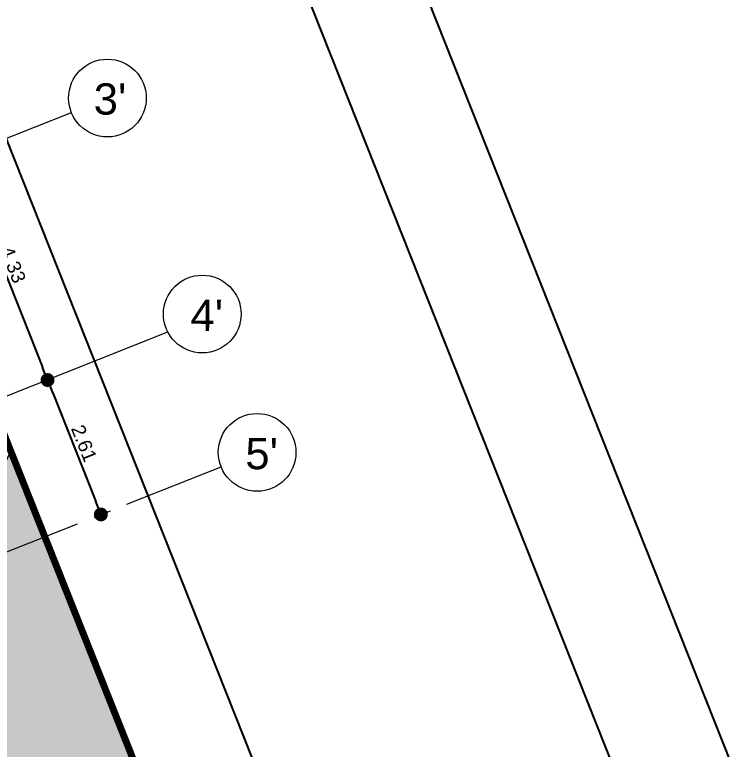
# Model space of a CAD drawing. Header units: metres. Extents: x -466 to 1322, y -1072 to 50.
# Drawn here: x 60.75 to 73.63, y -197.52 to -184.27 of the extents above; entities that cross this region are included whole.
import ezdxf

# ---------------------------------------------------------------- set-up
doc = ezdxf.new("R2010")
doc.units = ezdxf.units.M
doc.linetypes.add('CENTER2', pattern=[28.575, 19.05, -3.175, 3.175, -3.175])
doc.linetypes.add('OCULTA2', pattern=[0.3, 0.2, -0.1])
for name, color, linetype, lineweight in [('A - TXT 100 -1', 2, 'Continuous', 0), ('A-COTAS', 41, 'Continuous', 0), ('A-EJES', 61, 'CENTER2', 0)]:
    doc.layers.add(name, color=color, linetype=linetype, lineweight=lineweight)
doc.layers.add('AKU_Poligono', color=1, linetype='Continuous')
doc.layers.add('Poligono Fisico', color=3, linetype='Continuous')
doc.layers.add('Hatch jardín', color=7, linetype='Continuous', lineweight=0, true_color=0x6c9a77)
doc.styles.get("Standard").update_dxf_attribs({"font": 'arial.ttf'})
doc.styles.add('Style-Arial', font='arial.ttf')
doc.dimstyles.new('ISO-25', dxfattribs={"dimscale": 0.1, "dimtxt": 2.5, "dimasz": 2.5, "dimexe": 1.25, "dimexo": 0.625, "dimtad": 1, "dimdsep": 46, "dimtxsty": 'Standard', "dimblk": 'DOT', "dimcen": 2.5, "dimadec": 0, "dimazin": 0, "dimtfac": 1, "dimtmove": 0, "dimatfit": 3, "dimfxl": 1, "dimarcsym": 0})

# ---------------------------------------------------------------- blocks, each defined once
blk = doc.blocks.new('_Dot')
at = {"color": 0, "linetype": 'ByBlock', "lineweight": -2}
blk.add_line((-0.5, 0), (-1, 0), dxfattribs=at)
at = {"color": 0, "linetype": 'ByBlock', "const_width": 0.5}
blk.add_lwpolyline([(-0.25, 0, 1), (0.25, 0, 1)], format="xyb", close=True, dxfattribs=at)
blk = doc.blocks.new('*D126')
at = {"layer": 'A-COTAS', "color": 0, "lineweight": -2, "transparency": 16777216}
for p, q in [((59.691, -186.858), (59.633, -186.881)), ((59.841, -187.067), (61.254, -190.625)), ((61.288, -190.881), (61.23, -190.904))]:
    blk.add_line(p, q, dxfattribs=at)
at = {"layer": 'Defpoints', "color": 0, "transparency": 16777216}
for p in [(59.749, -186.835), (61.346, -190.858), (61.346, -190.858)]:
    blk.add_point(p, dxfattribs=at)
at = {"layer": 'A-COTAS', "color": 0, "lineweight": -2, "transparency": 16777216, "xscale": 0.25, "yscale": 0.25, "zscale": 0.25}
for p, rotation in [((59.749, -186.835), 111.6601801305999), ((61.346, -190.858), 291.6601801305999)]:
    blk.add_blockref('_Dot', p, dxfattribs=dict(at, rotation=rotation))
at = {"layer": 'A-COTAS', "color": 0, "transparency": 16777216, "insert": (60.724, -188.776), "char_height": 0.25, "attachment_point": 5, "rotation": 291.6602}
blk.add_mtext('4.33', dxfattribs=at)
blk = doc.blocks.new('*D127')
at = {"layer": 'A-COTAS', "color": 0, "lineweight": -2, "transparency": 16777216}
for p, q in [((61.288, -190.881), (61.23, -190.904)), ((61.439, -191.09), (62.217, -193.05)), ((62.357, -193.264), (62.426, -193.237))]:
    blk.add_line(p, q, dxfattribs=at)
at = {"layer": 'Defpoints', "color": 0, "transparency": 16777216}
for p in [(61.346, -190.858), (62.299, -193.287), (62.309, -193.283)]:
    blk.add_point(p, dxfattribs=at)
at = {"layer": 'A-COTAS', "color": 0, "lineweight": -2, "transparency": 16777216, "xscale": 0.25, "yscale": 0.25, "zscale": 0.25}
for p, rotation in [((61.346, -190.858), 111.6601801305999), ((62.309, -193.283), 291.6601801305999)]:
    blk.add_blockref('_Dot', p, dxfattribs=dict(at, rotation=rotation))
at = {"layer": 'A-COTAS', "color": 0, "transparency": 16777216, "insert": (62.005, -192), "char_height": 0.25, "attachment_point": 5, "rotation": 291.6602}
blk.add_mtext('2.61', dxfattribs=at)

msp = doc.modelspace()

# ---------------------------------------------------------------- hatches: boundary and pattern name
at = {"layer": 'Hatch jardín', "transparency": 33554687}
h = msp.add_hatch(color=256, dxfattribs=at)
h.dxf.hatch_style = 1
h.paths.add_polyline_path([(48.833, -217.445), (59.568, -194.48), (60.683, -192.139), (65.813, -205.058), (50.721, -218.358)])

# ---------------------------------------------------------------- linework, layer by layer
at = {"layer": 'A - TXT 100 -1'}
for centre in [(62.427, -185.771), (64.138, -189.668), (65.129, -192.163)]:
    msp.add_circle(centre, 0.701, dxfattribs=at)
at = {"layer": 'A-COTAS'}
msp.add_line((62.309, -193.283), (59.749, -186.835), dxfattribs=at)
at = {"layer": 'A-EJES', "ltscale": 0.1}
for p, q in [((49.516, -190.899), (61.776, -186.03)), ((52.152, -197.317), (64.477, -192.422))]:
    msp.add_line(p, q, dxfattribs=at)
at = {"layer": 'A-EJES'}
msp.add_line((63.514, -189.997), (51.244, -194.87), dxfattribs=at)
at = {"layer": 'AKU_Poligono'}
for points in [[(24.696, -101.525), (92.187, -271.466), (95.013, -292.582)], [(26.87, -101.582), (94.137, -270.957), (96.995, -292.317)], [(33.393, -101.751), (94.081, -254.56), (179.926, -238.703)], [(35.568, -101.807), (95.343, -252.32), (179.595, -236.73)]]:
    msp.add_lwpolyline(points, dxfattribs=at)
at = {"layer": 'Hatch jardín'}
msp.add_lwpolyline([(48.833, -217.445), (59.568, -194.48), (60.683, -192.139), (65.813, -205.058), (50.721, -218.358), (48.833, -217.445)], dxfattribs=at)
at = {"layer": 'Poligono Fisico', "color": 5, "linetype": 'OCULTA2', "const_width": 0.125}
msp.add_lwpolyline([(50.856, -218.239), (9.06, -197.271), (50.464, -166.41), (65.813, -205.058)], close=True, dxfattribs=at)

# ---------------------------------------------------------------- texts
at = {"layer": 'A - TXT 100 -1', "style": 'Style-Arial'}
for s, p in [("3'", (62.178, -186.068)), ("4'", (63.924, -189.971)), ("5'", (64.915, -192.466))]:
    msp.add_text(s, height=0.5637, rotation=359.7227, dxfattribs=at).set_placement(p)

# ---------------------------------------------------------------- dimensions: what is measured, and where the dimension line sits
at = {"layer": 'A-COTAS'}
dim = msp.add_linear_dim(base=(61.346, -190.858), p1=(59.749, -186.835), p2=(61.346, -190.858), angle=291.6602, dimstyle='ISO-25', dxfattribs=at)
dim.commit()
dim.dimension.update_dxf_attribs({"geometry": '*D126', "text_midpoint": (60.724, -188.776)})
dim = msp.add_linear_dim(base=(62.309, -193.283), p1=(61.346, -190.858), p2=(62.299, -193.287), angle=291.6602, dimstyle='ISO-25', override={"dimtmove": 1}, dxfattribs=at)
dim.commit()
dim.dimension.update_dxf_attribs({"geometry": '*D127', "text_midpoint": (62.005, -192)})

doc.saveas('drawing.dxf')
